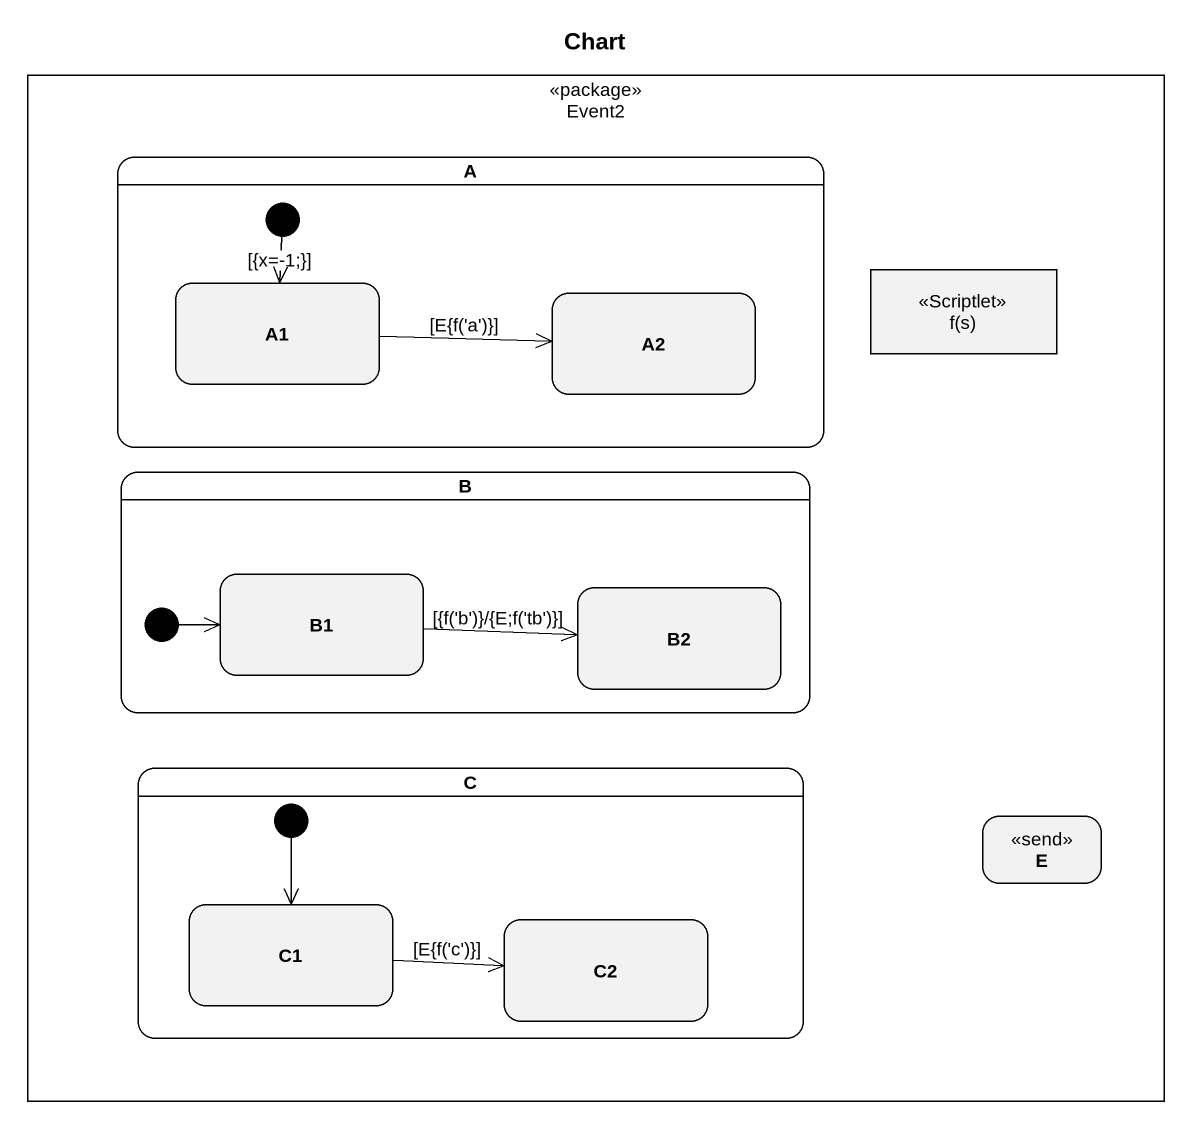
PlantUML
@startuml
title Chart
hide empty description
state Event2 <<package>> {
  state A {
    state A1
    state A2
    [*] --> A1 : [{x=-1;}]
  }
  state "f(s)" as f_s <<Scriptlet>>
  state B {
    state B1
    state B2
    [*] -right-> B1
  }
  state C {
    state C1
    state C2
    [*] --> C1
  }
  state E <<send>>
}
A1 -right-> A2 : [E{f('a')}]
B1 -right-> B2 : [{f('b')}/{E;f('tb')}]
C1 -right-> C2 : [E{f('c')}]
@enduml
